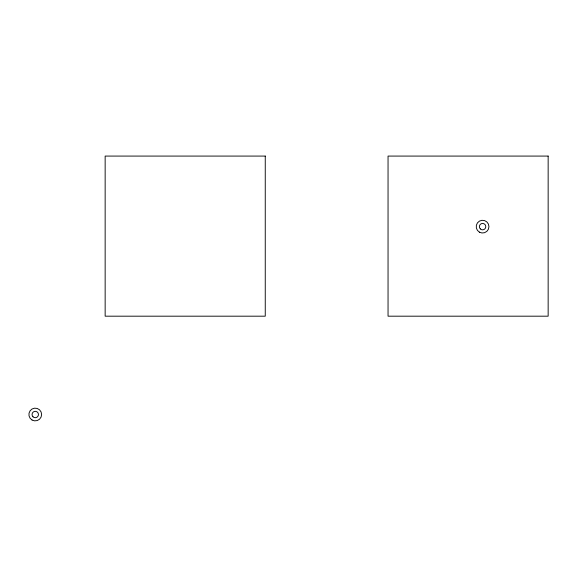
<?xml version="1.0" encoding="UTF-8"?>
<svg xmlns="http://www.w3.org/2000/svg" width="577" height="577" viewBox="0 0 577 577"><rect width="100%" height="100%" fill="white"/><g stroke="black" fill="none" stroke-linecap="round" stroke-linejoin="round"><path stroke-width="0.87" d="M265.254 156.078L105.151 156.078L105.151 316.182L265.254 316.182L265.254 156.078M548.15 156.078L388.047 156.078L388.047 316.182L548.15 316.182L548.15 156.078M32.99 416.782A3.202 3.202 0 0 0 38.349 415.346A3.202 3.202 0 0 0 34.425 411.423A3.202 3.202 0 0 0 32.99 416.782M32.067 420.027A6.369 6.369 0 0 0 41.623 414.517A6.369 6.369 0 0 0 32.067 408.999A6.369 6.369 0 0 0 32.067 420.027M480.316 228.903A3.202 3.202 0 0 0 485.675 227.468A3.202 3.202 0 0 0 481.752 223.544A3.202 3.202 0 0 0 480.316 228.903M479.4 232.156A6.369 6.369 0 0 0 488.95 226.638A6.369 6.369 0 0 0 479.4 221.121A6.369 6.369 0 0 0 479.4 232.156"/></g></svg>
